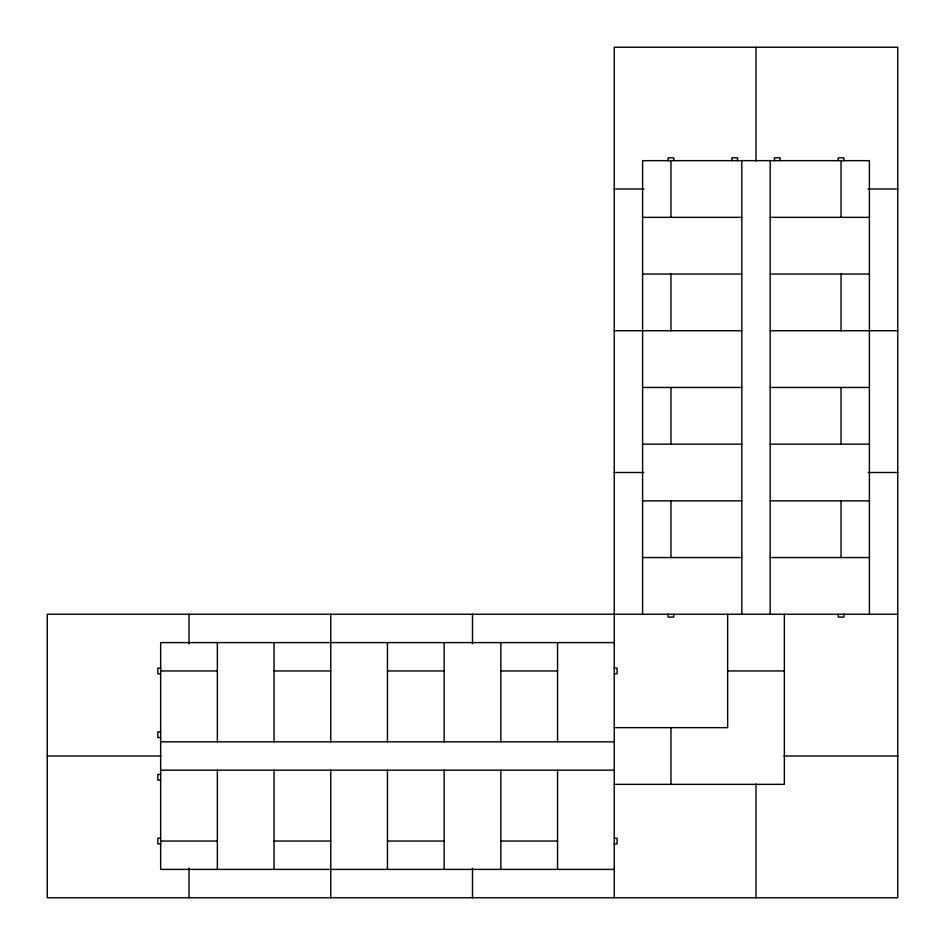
<?xml version="1.0" encoding="UTF-8"?>
<svg xmlns="http://www.w3.org/2000/svg" width="945" height="945" viewBox="0 0 945 945"><rect width="100%" height="100%" fill="white"/><g stroke="black" fill="none" stroke-linecap="round" stroke-linejoin="round"><path stroke-width="1.42" d="M614.25 189L643.781 189M868.219 189L897.75 189M642.6 217.35L741.825 217.35M770.175 217.35L869.4 217.35M642.6 274.05L741.825 274.05M770.175 274.05L869.4 274.05M614.25 330.75L741.825 330.75M770.175 330.75L897.75 330.75M642.6 387.45L741.825 387.45M770.175 387.45L869.4 387.45M642.6 444.15L741.825 444.15M770.175 444.15L869.4 444.15M614.25 472.5L643.781 472.5M868.219 472.5L897.75 472.5M642.6 500.85L741.825 500.85M770.175 500.85L869.4 500.85M642.6 557.55L741.825 557.55M770.175 557.55L869.4 557.55M897.75 614.25L47.25 614.25L47.25 897.75L897.75 897.75L897.75 47.25L614.25 47.25L614.25 897.75M614.25 642.6L160.65 642.6L160.65 869.4L614.25 869.4M160.65 668.115L157.815 668.115L157.815 673.785L160.65 673.785M614.25 668.115L617.085 668.115L617.085 673.785L614.25 673.785M160.65 670.95L217.35 670.95M274.05 670.95L330.75 670.95M387.45 670.95L444.15 670.95M500.85 670.95L557.55 670.95M727.65 670.95L784.35 670.95M614.25 727.65L727.65 727.65L727.65 614.25M160.65 731.902L157.815 731.902L157.815 737.572L160.65 737.572M160.65 741.825L614.25 741.825M47.25 756L160.945 756M784.055 756L897.75 756M160.65 770.175L614.25 770.175M160.65 774.428L157.815 774.428L157.815 780.097L160.65 780.097M614.25 784.35L784.35 784.35L784.35 614.25M160.65 838.215L157.815 838.215L157.815 843.885L160.65 843.885M614.25 838.215L617.085 838.215L617.085 843.885L614.25 843.885M160.65 841.05L217.35 841.05M274.05 841.05L330.75 841.05M387.45 841.05L444.15 841.05M500.85 841.05L557.55 841.05M869.4 614.25L869.4 160.65L642.6 160.65L642.6 614.25M843.885 160.65L843.885 157.815L838.215 157.815L838.215 160.65M843.885 614.25L843.885 617.085L838.215 617.085L838.215 614.25M841.05 160.65L841.05 217.35M841.05 274.05L841.05 330.75M841.05 387.45L841.05 444.15M841.05 500.85L841.05 557.55M780.097 160.65L780.097 157.815L774.428 157.815L774.428 160.65M770.175 160.65L770.175 614.25M756 47.25L756 160.945M756 784.055L756 897.75M741.825 160.65L741.825 614.25M737.572 160.65L737.572 157.815L731.902 157.815L731.902 160.65M673.785 160.65L673.785 157.815L668.115 157.815L668.115 160.65M673.785 614.25L673.785 617.085L668.115 617.085L668.115 614.25M670.95 160.65L670.95 217.35M670.95 274.05L670.95 330.75M670.95 387.45L670.95 444.15M670.95 500.85L670.95 557.55M670.95 727.65L670.95 784.35M557.55 642.6L557.55 741.825M557.55 770.175L557.55 869.4M500.85 642.6L500.85 741.825M500.85 770.175L500.85 869.4M472.5 614.25L472.5 643.781M472.5 868.219L472.5 897.75M444.15 642.6L444.15 741.825M444.15 770.175L444.15 869.4M387.45 642.6L387.45 741.825M387.45 770.175L387.45 869.4M330.75 614.25L330.75 741.825M330.75 770.175L330.75 897.75M274.05 642.6L274.05 741.825M274.05 770.175L274.05 869.4M217.35 642.6L217.35 741.825M217.35 770.175L217.35 869.4M189 614.25L189 643.781M189 868.219L189 897.75"/></g></svg>
